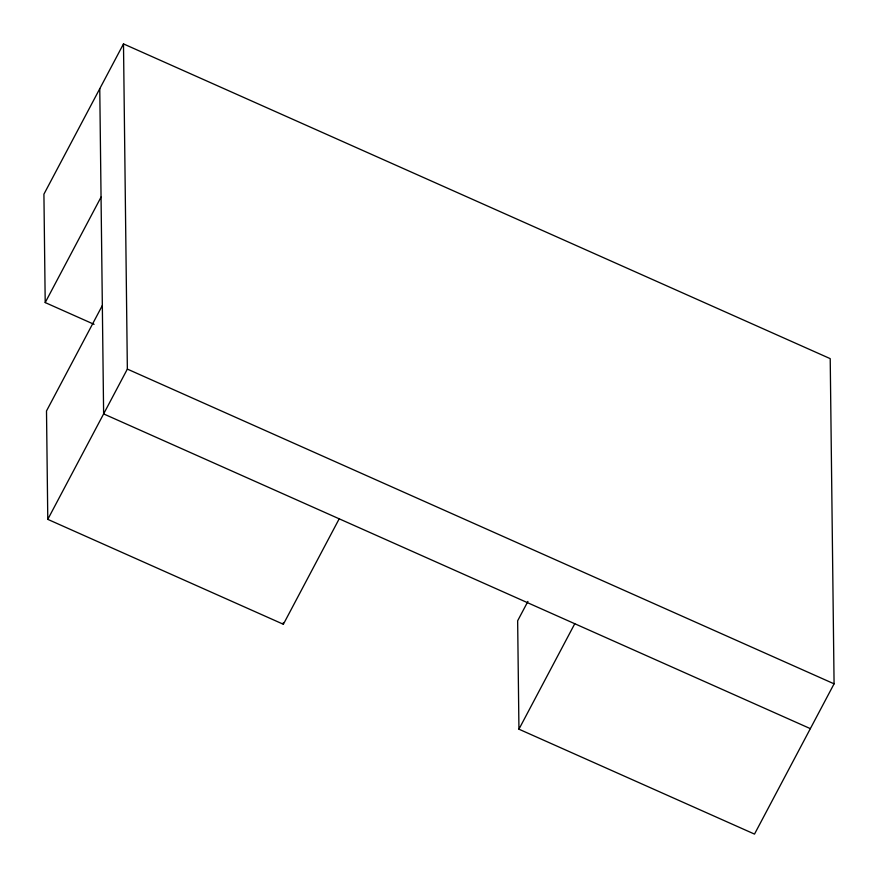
<?xml version="1.0" encoding="UTF-8"?>
<svg xmlns="http://www.w3.org/2000/svg" width="878" height="878" viewBox="0 0 878 878"><rect width="100%" height="100%" fill="white"/><g stroke="black" fill="none" stroke-linecap="round" stroke-linejoin="round"><path stroke-width="1.32" d="M527.919 601.397L517.647 620.79L518.942 729.19L754.509 834.1L834.078 683.83L830.215 358.641L123.491 43.9L43.922 194.17L45.206 302.57L94.078 324.333M45.206 302.57L101.047 197.111M102.331 305.511L46.501 410.959L47.785 519.359L283.364 624.269L339.193 518.821M47.785 519.359L127.354 369.089L123.491 43.9M518.942 729.19L574.772 623.731M127.354 369.089L834.078 683.83M810.35 728.641L103.626 413.9L99.763 88.722M283.342 622.524L283.364 624.269"/></g></svg>
